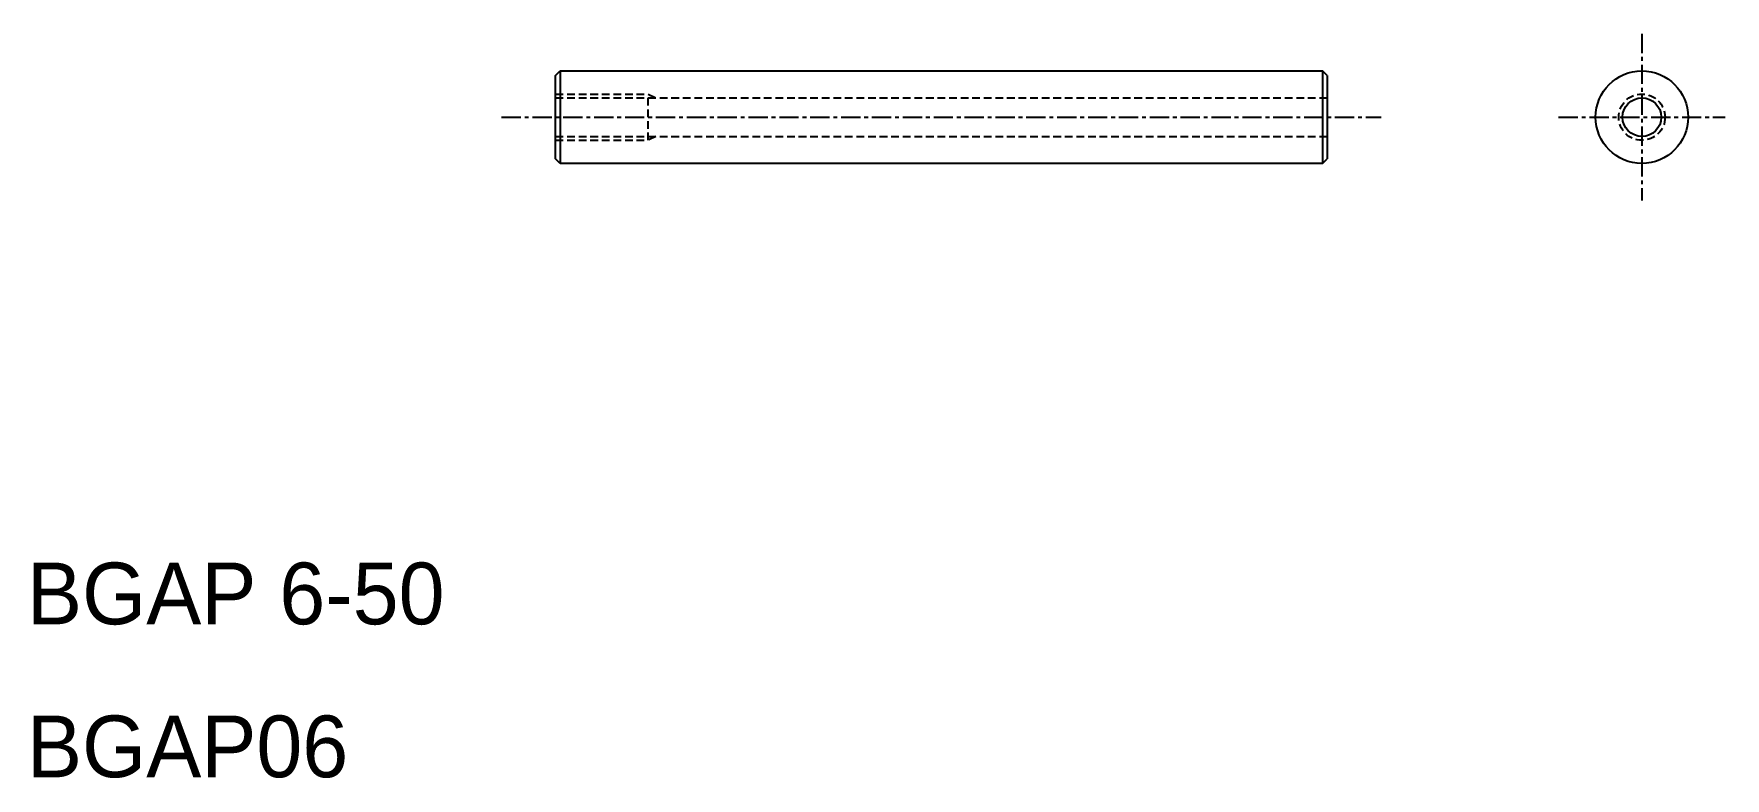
# Model space of a CAD drawing. Extents: x 47 to 157, y 40 to 88.
import ezdxf

# ---------------------------------------------------------------- set-up
doc = ezdxf.new("R2010")
doc.units = 0
doc.linetypes.add('CENTER', pattern=[2, 1.25, -0.25, 0.25, -0.25])
doc.linetypes.add('DASHED', pattern=[0.75, 0.5, -0.25])
doc.layers.get('0').update_dxf_attribs({"linetype": 'CONTINUOUS'})
doc.layers.add('CENTER', color=1, linetype='CENTER')

msp = doc.modelspace()

# ---------------------------------------------------------------- linework, layer by layer
at = {"color": 7, "linetype": 'CONTINUOUS'}
for p, q in [((80.8, 85.35), (81.1, 85.65)), ((81.1, 85.65), (130.5, 85.65)), ((81.1, 85.65), (81.1, 79.65)), ((130.5, 85.65), (130.5, 79.65)), ((130.8, 85.35), (130.5, 85.65)), ((80.8, 79.95), (80.8, 85.35)), ((130.8, 85.35), (130.8, 79.95)), ((81.1, 79.65), (80.8, 79.95)), ((130.5, 79.65), (81.1, 79.65)), ((130.5, 79.65), (130.8, 79.95))]:
    msp.add_line(p, q, dxfattribs=at)
at = {"color": 3, "linetype": 'DASHED'}
for p, q in [((80.8, 84.15), (86.8, 84.15)), ((80.8, 83.9), (130.8, 83.9)), ((86.8, 81.15), (86.8, 84.15)), ((86.8, 84.15), (87.3, 83.9)), ((80.8, 81.4), (130.8, 81.4)), ((80.8, 81.15), (86.8, 81.15)), ((87.3, 81.4), (86.8, 81.15))]:
    msp.add_line(p, q, dxfattribs=at)
at = {"color": 7, "linetype": 'CONTINUOUS'}
for radius in [3, 1.25]:
    msp.add_circle((151.19, 82.65), radius, dxfattribs=at)
at = {"color": 3, "linetype": 'DASHED'}
msp.add_circle((151.19, 82.65), 1.5, dxfattribs=at)
at = {"layer": 'CENTER', "color": 1, "linetype": 'CENTER'}
for p, q in [((151.19, 88.05), (151.19, 77.25)), ((77.3, 82.65), (134.3, 82.65)), ((145.79, 82.65), (156.59, 82.65))]:
    msp.add_line(p, q, dxfattribs=at)

# ---------------------------------------------------------------- texts
at = {"color": 7, "linetype": 'CONTINUOUS'}
for s, p in [('BGAP 6-50', (46.55, 49.79)), ('BGAP06', (46.55, 39.88))]:
    msp.add_text(s, height=4, dxfattribs=at).set_placement(p)

doc.saveas('drawing.dxf')
